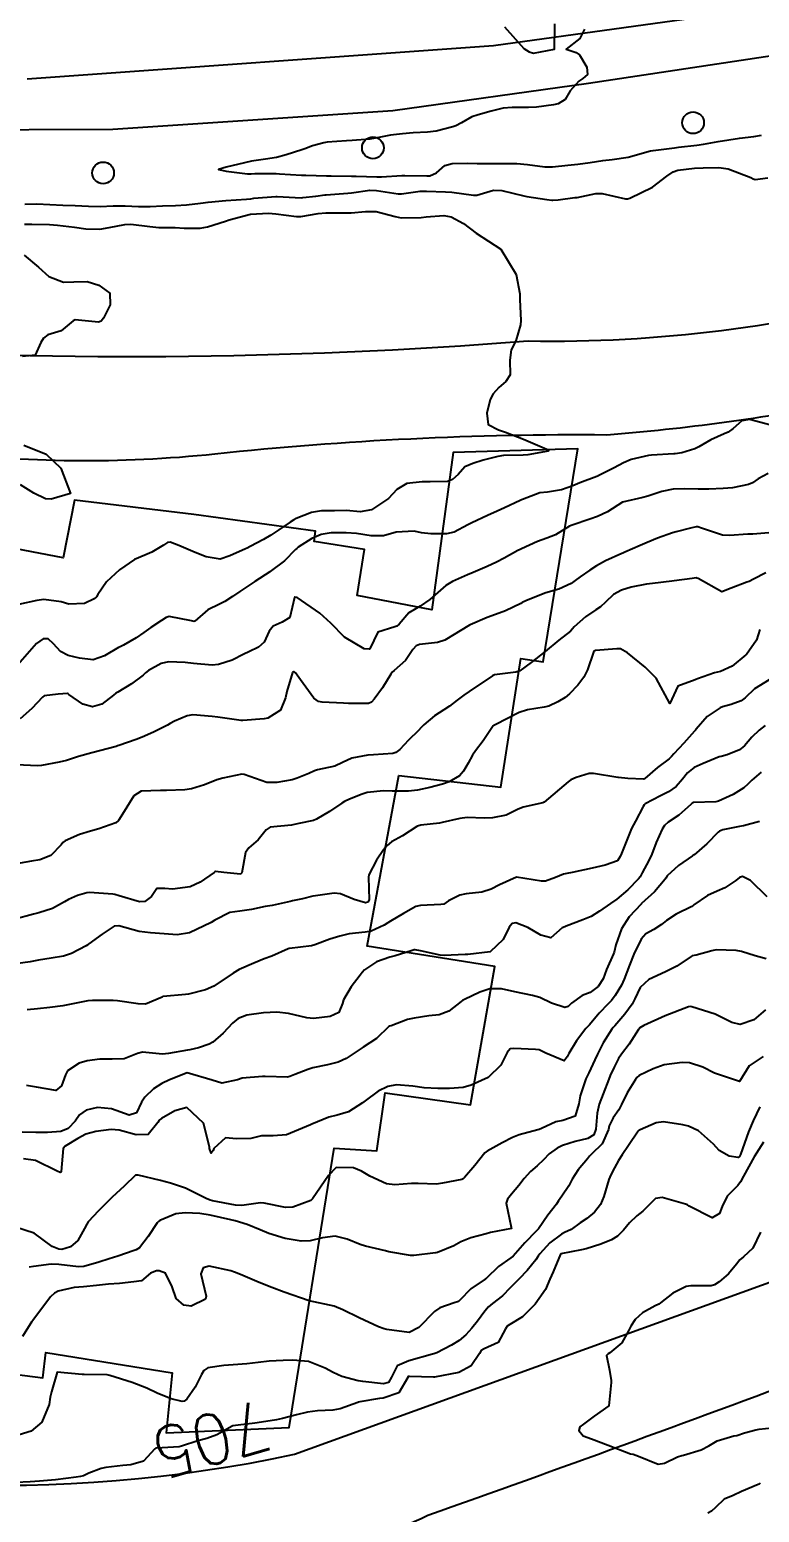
# Model space of a CAD drawing. Header units: metres. Extents: x 286371 to 293043, y 7462578 to 7466404.
# Drawn here: x 292147.9 to 292206.1, y 7462674.5 to 7462792.6 of the extents above; entities that cross this region are included whole.
import ezdxf
from ezdxf.enums import TextEntityAlignment as Align

# ---------------------------------------------------------------- set-up
doc = ezdxf.new("R2010")
doc.units = ezdxf.units.M
doc.header["$MEASUREMENT"] = 0
for name, color, linetype in [('Cotas', 45, 'Continuous'), ('Curvas de Nivel 1m', 11, 'Continuous'), ('Curvas de Nivel 5m', 15, 'Continuous'), ('Edificações', 30, 'Continuous'), ('Linha Férrea', 20, 'Continuous'), ('Postes', 20, 'Continuous'), ('Vias primárias', 230, 'Continuous')]:
    doc.layers.add(name, color=color, linetype=linetype)
doc.styles.add('Style-STANDARD', font='STANDARD.shx')

msp = doc.modelspace()

# ---------------------------------------------------------------- linework, layer by layer
at = {"layer": 'Curvas de Nivel 1m', "flags": 128}
for points, elevation in [([(292185.75, 7462792.86), (292187.3, 7462791.12), (292187.72, 7462790.85), (292188.06, 7462790.76), (292189.72, 7462791.08), (292189.75, 7462793.08)], 718), ([(292192.12, 7462792.67), (292191.74, 7462791.92), (292190.66, 7462791.07), (292191.47, 7462790.8), (292191.72, 7462790.62), (292192.3, 7462789.63), (292192.37, 7462789.04), (292192, 7462788.73), (292191.68, 7462788.53), (292190.98, 7462787.75), (292190.59, 7462787.07), (292190.02, 7462786.72), (292189.66, 7462786.63), (292188.3, 7462786.46), (292187.65, 7462786.42), (292186.36, 7462786.43), (292185.65, 7462786.36), (292184.68, 7462786.12), (292183.64, 7462785.84), (292183.14, 7462785.68), (292182.33, 7462785.19), (292181.87, 7462784.96), (292181.63, 7462784.88), (292180.31, 7462784.54), (292179.62, 7462784.45), (292178.48, 7462784.4), (292177.62, 7462784.33), (292176.67, 7462784.23), (292175.61, 7462784.01), (292175.02, 7462783.9), (292173.61, 7462783.79), (292173.17, 7462783.77), (292171.61, 7462783.65), (292171.35, 7462783.61), (292170.45, 7462783.37), (292169.84, 7462783.14), (292169.6, 7462783.05), (292168.35, 7462782.65), (292167.59, 7462782.43), (292166.72, 7462782.3), (292165.58, 7462782.15), (292165.03, 7462782.01), (292163.58, 7462781.66), (292162.97, 7462781.49), (292163.46, 7462781.37), (292163.57, 7462781.36), (292165.27, 7462781.15), (292165.57, 7462781.15), (292165.85, 7462781.16), (292167.57, 7462781.16), (292167.83, 7462781.15), (292169.57, 7462781.04), (292169.92, 7462781.02), (292171.57, 7462780.98), (292171.94, 7462780.97), (292173.57, 7462780.95), (292173.94, 7462780.95), (292175.57, 7462780.9), (292175.96, 7462780.89), (292177.57, 7462781), (292177.82, 7462781.01), (292179.57, 7462780.97), (292179.81, 7462780.99), (292180.32, 7462781.22), (292180.99, 7462781.8), (292181.58, 7462781.95), (292182.78, 7462781.98), (292183.58, 7462781.97), (292184.79, 7462781.95), (292185.58, 7462781.97), (292186.73, 7462781.97), (292187.58, 7462781.88), (292188.97, 7462781.69), (292189.57, 7462781.7), (292190.8, 7462781.84), (292191.58, 7462781.92), (292192.58, 7462782.04), (292193.58, 7462782.19), (292194.33, 7462782.27), (292195.59, 7462782.47), (292197.37, 7462782.96), (292197.59, 7462783.01), (292199.3, 7462783.22), (292199.6, 7462783.25), (292201.08, 7462783.42), (292201.6, 7462783.5), (292202.78, 7462783.71), (292203.61, 7462783.84), (292204.48, 7462783.98), (292205.61, 7462784.12), (292206.23, 7462784.21)], 718), ([(292147.53, 7462778.73), (292148.49, 7462778.75), (292149.53, 7462778.7), (292150.56, 7462778.65), (292151.53, 7462778.62), (292152.61, 7462778.57), (292153.53, 7462778.54), (292154.57, 7462778.58), (292155.53, 7462778.59), (292156.58, 7462778.54), (292157.53, 7462778.53), (292158.51, 7462778.58), (292159.53, 7462778.62), (292160.41, 7462778.66), (292161.53, 7462778.79), (292162.15, 7462778.89), (292163.54, 7462779.02), (292165.2, 7462779.12), (292165.54, 7462779.16), (292165.79, 7462779.19), (292167.54, 7462779.32), (292167.63, 7462779.32), (292169.54, 7462779.23), (292169.68, 7462779.24), (292170.71, 7462779.37), (292171.44, 7462779.46), (292171.55, 7462779.47), (292173.28, 7462779.6), (292173.55, 7462779.63), (292175.02, 7462779.84), (292175.55, 7462779.82), (292177.27, 7462779.54), (292177.54, 7462779.54), (292179.02, 7462779.77), (292179.54, 7462779.77), (292181.04, 7462779.71), (292181.54, 7462779.69), (292183.28, 7462779.43), (292183.54, 7462779.44), (292184.87, 7462779.83), (292185.54, 7462779.82), (292187.28, 7462779.38), (292187.54, 7462779.32), (292189.13, 7462779.09), (292189.53, 7462779.03), (292189.59, 7462779.03), (292190.02, 7462779.08), (292191.36, 7462779.24), (292191.54, 7462779.26), (292193.02, 7462779.56), (292193.54, 7462779.56), (292195.38, 7462779.16), (292195.54, 7462779.14), (292195.73, 7462779.19), (292197.55, 7462780.07), (292198.67, 7462780.94), (292199.19, 7462781.31), (292199.57, 7462781.42), (292200.9, 7462781.58), (292201.57, 7462781.62), (292202.82, 7462781.63), (292203.57, 7462781.54), (292205.38, 7462780.84), (292205.56, 7462780.74), (292205.71, 7462780.69), (292206.73, 7462780.82)], 719), ([(292147.47, 7462774.67), (292148.61, 7462773.71), (292149.44, 7462772.97), (292150.61, 7462772.5), (292151.44, 7462772.54), (292152.51, 7462772.57), (292153.43, 7462772.28), (292154.31, 7462771.62), (292154.32, 7462770.71), (292153.79, 7462769.63), (292153.62, 7462769.4), (292153.39, 7462769.31), (292151.55, 7462769.5), (292151.39, 7462769.44), (292150.42, 7462768.64), (292149.37, 7462768.32), (292149.01, 7462768.06), (292148.82, 7462767.7), (292148.36, 7462766.69), (292147.35, 7462766.58)], 721), ([(292206.96, 7462761.12), (292205.27, 7462761.57), (292204.67, 7462761.45), (292203.98, 7462760.86), (292203.56, 7462760.57), (292203.26, 7462760.42), (292202.19, 7462759.94), (292201.23, 7462759.39), (292200.91, 7462759.23), (292199.88, 7462758.92), (292199.34, 7462758.83), (292199.23, 7462758.82), (292197.46, 7462758.73), (292197.23, 7462758.7), (292195.84, 7462758.37), (292195.22, 7462758.12), (292194.49, 7462757.73), (292193.2, 7462757.07), (292193.18, 7462757.05), (292193.11, 7462757.03), (292191.74, 7462756.51), (292191.19, 7462756.28), (292190.3, 7462755.96), (292189.18, 7462755.79), (292188.56, 7462755.72), (292187.18, 7462755.2), (292187.11, 7462755.18), (292187, 7462755.12), (292185.76, 7462754.54), (292185.16, 7462754.26), (292184.4, 7462753.91), (292183.15, 7462753.33), (292183.04, 7462753.28), (292182.84, 7462753.18), (292181.73, 7462752.6), (292181.13, 7462752.46), (292179.88, 7462752.47), (292179.13, 7462752.55), (292178.56, 7462752.67), (292177.13, 7462752.6), (292176.11, 7462752.31), (292175.13, 7462752.31), (292173.97, 7462752.48), (292173.13, 7462752.53), (292171.94, 7462752.54), (292171.13, 7462752.41), (292170.41, 7462752.09), (292169.31, 7462751.39), (292169.2, 7462751.3), (292169.11, 7462751.21), (292168.21, 7462750.3), (292167.08, 7462749.45), (292167.07, 7462749.44), (292167.04, 7462749.43), (292165.85, 7462748.66), (292165.06, 7462748.14), (292164.65, 7462747.87), (292164.07, 7462747.47), (292163.47, 7462747.06), (292163.04, 7462746.86), (292162.12, 7462746.41), (292161.07, 7462745.51), (292161.05, 7462745.49), (292161.02, 7462745.48), (292160.81, 7462745.52), (292159.03, 7462745.87), (292158.78, 7462745.8), (292158.42, 7462745.55), (292157.58, 7462745), (292157.01, 7462744.61), (292156.4, 7462744.18), (292155.4, 7462743.6), (292155.12, 7462743.47), (292154.99, 7462743.41), (292153.88, 7462742.73), (292152.98, 7462742.41), (292151.88, 7462742.55), (292150.98, 7462742.77), (292150.38, 7462743.08), (292149.81, 7462743.69), (292149.39, 7462744.09), (292149, 7462744.1), (292148.45, 7462743.71), (292146.97, 7462742.02)], 719), ([(292147.45, 7462759.51), (292149.22, 7462758.81), (292150.39, 7462757.68), (292151.17, 7462755.66), (292149.63, 7462755.23), (292149.17, 7462755.26), (292148.25, 7462755.71), (292147.18, 7462756.36)], 721), ([(292206.75, 7462757.27), (292205.97, 7462756.83), (292205.5, 7462756.53), (292205.19, 7462756.39), (292203.92, 7462756.12), (292203.18, 7462756.07), (292202.04, 7462756.03), (292201.18, 7462756.01), (292200.06, 7462756.04), (292199.18, 7462756.02), (292198.28, 7462755.84), (292197.17, 7462755.47), (292196.78, 7462755.36), (292195.16, 7462754.99), (292193.95, 7462754.22), (292193.15, 7462753.85), (292192.55, 7462753.63), (292191.14, 7462753.16), (292191.06, 7462753.13), (292190.94, 7462753.06), (292189.82, 7462752.39), (292189.12, 7462752.12), (292188.37, 7462751.84), (292187.11, 7462751.27), (292187, 7462751.22), (292186.8, 7462751.12), (292185.71, 7462750.53), (292185.1, 7462750.21), (292184.37, 7462749.87), (292183.08, 7462749.29), (292182.99, 7462749.26), (292182.81, 7462749.18), (292181.61, 7462748.66), (292181.07, 7462748.34), (292179.79, 7462747.23), (292179.04, 7462746.7), (292178.13, 7462746.16), (292177.37, 7462745.27), (292177.17, 7462745.11), (292177.01, 7462745.05), (292175.67, 7462744.63), (292175.01, 7462743.3), (292175, 7462743.28), (292174.98, 7462743.27), (292174.58, 7462743.31), (292173, 7462744.24), (292171.9, 7462745.35), (292171.04, 7462746.14), (292169.23, 7462747.39), (292169.05, 7462747.42), (292169.03, 7462747.42), (292169.01, 7462747.4), (292168.64, 7462745.79), (292168.04, 7462745.41), (292167.33, 7462745.11), (292167.01, 7462744.7), (292166.61, 7462743.82), (292166.15, 7462743.44), (292165.37, 7462743.07), (292164.99, 7462742.86), (292164.05, 7462742.4), (292162.97, 7462742.04), (292162.46, 7462742), (292160.97, 7462742.13), (292160.3, 7462742.2), (292158.97, 7462742.26), (292158.39, 7462742.13), (292157.38, 7462741.57), (292157.15, 7462741.39), (292156.96, 7462741.21), (292156.04, 7462740.5), (292154.94, 7462739.85), (292154.79, 7462739.76), (292154.61, 7462739.61), (292153.66, 7462738.89), (292152.92, 7462738.69), (292152.15, 7462738.88), (292151.04, 7462739.67), (292150.98, 7462739.72), (292150.93, 7462739.73), (292150.2, 7462739.69), (292149.08, 7462739.55), (292148.93, 7462739.46), (292148.09, 7462738.55), (292147.16, 7462737.73)], 718), ([(292207.13, 7462752.56), (292205.53, 7462752.44), (292205.13, 7462752.43), (292203.68, 7462752.32), (292203.13, 7462752.35), (292201.45, 7462752.9), (292201.14, 7462753.01), (292201.02, 7462753.02), (292200.57, 7462752.91), (292199.43, 7462752.63), (292199.13, 7462752.55), (292197.95, 7462752.12), (292197.12, 7462751.77), (292196.55, 7462751.54), (292195.33, 7462750.99), (292195.17, 7462750.93), (292195.1, 7462750.9), (292193.8, 7462750.31), (292193.09, 7462749.91), (292192.54, 7462749.57), (292191.77, 7462749.04), (292191.38, 7462748.73), (292191.07, 7462748.5), (292190.07, 7462748.06), (292189.05, 7462747.75), (292188.57, 7462747.57), (292187.46, 7462747.11), (292187.17, 7462746.98), (292187.04, 7462746.91), (292185.84, 7462746.33), (292185.03, 7462746.04), (292184.38, 7462745.8), (292183.01, 7462745.21), (292182.95, 7462745.18), (292181, 7462744), (292180.41, 7462743.8), (292178.99, 7462743.65), (292178.7, 7462743.54), (292178.44, 7462743.25), (292177.87, 7462742.36), (292176.96, 7462741.57), (292176.8, 7462741.43), (292176.7, 7462741.28), (292176.03, 7462740.19), (292175.37, 7462739.3), (292175.16, 7462739.06), (292174.92, 7462738.94), (292173.31, 7462738.93), (292172.92, 7462738.96), (292171.23, 7462739.05), (292170.92, 7462739.11), (292170.56, 7462739.37), (292169.49, 7462740.84), (292169.09, 7462741.39), (292168.96, 7462741.49), (292168.9, 7462741.45), (292168.87, 7462741.4), (292168.42, 7462739.91), (292168.31, 7462739.4), (292167.9, 7462738.42), (292166.9, 7462737.78), (292166.6, 7462737.73), (292164.9, 7462737.58), (292164.76, 7462737.59), (292162.9, 7462737.86), (292162.47, 7462737.92), (292160.91, 7462738.04), (292160.46, 7462737.97), (292159.45, 7462737.54), (292159.1, 7462737.35), (292158.9, 7462737.23), (292157.79, 7462736.65), (292156.88, 7462736.26), (292156.4, 7462736.07), (292155.01, 7462735.6), (292154.91, 7462735.57), (292154.87, 7462735.55), (292154.8, 7462735.53), (292152.86, 7462735.02), (292151.8, 7462734.72), (292150.86, 7462734.41), (292150.27, 7462734.27), (292148.85, 7462734), (292148.58, 7462733.97), (292146.85, 7462734.06)], 717), ([(292206.57, 7462749.34), (292205.58, 7462748.84), (292205.25, 7462748.66), (292205.07, 7462748.6), (292203.81, 7462748.12), (292203.06, 7462747.85), (292201.17, 7462748.9), (292201.07, 7462748.94), (292201.03, 7462748.95), (292200.69, 7462748.91), (292199.28, 7462748.72), (292199.07, 7462748.7), (292197.53, 7462748.49), (292197.07, 7462748.44), (292195.85, 7462748.2), (292195.06, 7462747.96), (292194.43, 7462747.62), (292193.8, 7462747.01), (292193.41, 7462746.65), (292193.03, 7462746.4), (292192.21, 7462745.85), (292191.31, 7462745.05), (292191.17, 7462744.89), (292191.01, 7462744.71), (292190.08, 7462743.99), (292188.98, 7462743.08), (292187.87, 7462742.2), (292186.96, 7462741.54), (292186.65, 7462741.43), (292184.96, 7462741.22), (292184.78, 7462741.15), (292182.93, 7462739.91), (292182.51, 7462739.61), (292181.98, 7462739.2), (292181.38, 7462738.74), (292180.91, 7462738.44), (292180.17, 7462737.96), (292179.32, 7462737.24), (292179.11, 7462737.02), (292178.89, 7462736.78), (292178.11, 7462736.02), (292177.4, 7462735.27), (292177.1, 7462735.03), (292176.86, 7462734.96), (292175.31, 7462734.85), (292174.86, 7462734.83), (292173.58, 7462734.6), (292172.85, 7462734.23), (292172.23, 7462733.95), (292170.84, 7462733.66), (292170.62, 7462733.59), (292170.16, 7462733.37), (292169.23, 7462732.99), (292168.83, 7462732.87), (292167.6, 7462732.64), (292166.82, 7462732.65), (292165.01, 7462733.28), (292164.83, 7462733.31), (292163.31, 7462733), (292162.82, 7462732.85), (292161.85, 7462732.47), (292160.81, 7462732.15), (292160.27, 7462732.07), (292158.81, 7462732), (292158.34, 7462732.02), (292156.81, 7462731.97), (292156.23, 7462731.59), (292155.31, 7462730.13), (292154.99, 7462729.61), (292154.77, 7462729.44), (292153.43, 7462728.97), (292152.76, 7462728.77), (292151.9, 7462728.52), (292150.75, 7462728.01), (292150.56, 7462727.86), (292150.42, 7462727.68), (292149.6, 7462726.83), (292148.73, 7462726.49), (292148.06, 7462726.38), (292146.72, 7462726.14)], 716), ([(292206.84, 7462740.82), (292205.68, 7462740.1), (292204.93, 7462739.4), (292204.61, 7462739.16), (292203.81, 7462738.86), (292203.12, 7462738.67), (292202.92, 7462738.59), (292201.9, 7462737.9), (292201.02, 7462736.9), (292200.96, 7462736.83), (292200.89, 7462736.75), (292200.03, 7462735.77), (292199.25, 7462734.93), (292199.06, 7462734.73), (292198.86, 7462734.53), (292197.95, 7462733.85), (292196.93, 7462732.96), (292196.87, 7462732.92), (292196.83, 7462732.91), (292195.58, 7462732.98), (292194.83, 7462733.05), (292194.77, 7462733.06), (292192.84, 7462733.37), (292192.5, 7462733.36), (292191.46, 7462733.04), (292191.04, 7462732.85), (292190.83, 7462732.71), (292188.92, 7462731.09), (292188.8, 7462731.04), (292187.24, 7462730.68), (292186.79, 7462730.5), (292185.87, 7462730.06), (292184.78, 7462729.83), (292184.13, 7462729.82), (292182.78, 7462729.85), (292182.18, 7462729.79), (292180.78, 7462729.46), (292180.57, 7462729.42), (292179.09, 7462729.24), (292178.83, 7462729.18), (292178.77, 7462729.15), (292177.63, 7462728.39), (292176.75, 7462727.91), (292176.4, 7462727.63), (292176.11, 7462727.28), (292175.56, 7462726.46), (292174.94, 7462725.3), (292174.91, 7462725.1), (292174.98, 7462723.3), (292174.87, 7462723.12), (292174.68, 7462723.07), (292173.77, 7462723.32), (292172.69, 7462723.78), (292172.19, 7462723.84), (292170.69, 7462723.63), (292170.47, 7462723.59), (292169.66, 7462723.38), (292168.85, 7462723.22), (292168.68, 7462723.18), (292167.25, 7462722.84), (292166.67, 7462722.76), (292165.58, 7462722.53), (292164.67, 7462722.4), (292163.86, 7462722.28), (292162.66, 7462721.68), (292162.38, 7462721.49), (292160.64, 7462720.67), (292159.67, 7462720.51), (292158.64, 7462720.59), (292157.55, 7462720.67), (292156.64, 7462720.77), (292155.02, 7462721.24), (292154.65, 7462721.2), (292153.7, 7462720.57), (292152.63, 7462719.79), (292152.54, 7462719.73), (292152.41, 7462719.65), (292151.25, 7462719.03), (292150.61, 7462718.82), (292149.64, 7462718.66), (292148.61, 7462718.49), (292147.97, 7462718.35), (292146.6, 7462718.19)], 714), ([(292206.52, 7462737.2), (292206.03, 7462736.83), (292205.45, 7462736.27), (292204.87, 7462735.56), (292204.48, 7462735.24), (292203.5, 7462734.86), (292203, 7462734.73), (292202.86, 7462734.69), (292201.59, 7462734.15), (292200.85, 7462733.84), (292200.32, 7462733.43), (292199.92, 7462732.92), (292199.42, 7462732.33), (292198.82, 7462731.91), (292198.17, 7462731.58), (292196.97, 7462730.96), (292196.88, 7462730.88), (292196.8, 7462730.75), (292196.18, 7462729.58), (292195.88, 7462728.98), (292195.55, 7462728.2), (292195.06, 7462726.99), (292194.97, 7462726.76), (292194.74, 7462726.41), (292193.77, 7462726.06), (292192.73, 7462725.83), (292191.14, 7462725.48), (292190.72, 7462725.41), (292190.44, 7462725.35), (292189.81, 7462725.08), (292189.01, 7462724.79), (292188.71, 7462724.78), (292186.71, 7462725.12), (292185.36, 7462724.49), (292184.7, 7462724.16), (292183.94, 7462723.92), (292182.69, 7462723.78), (292182.2, 7462723.68), (292181.3, 7462723.21), (292180.92, 7462722.97), (292180.68, 7462722.92), (292179.06, 7462722.86), (292178.68, 7462722.76), (292177.71, 7462722.22), (292176.66, 7462721.59), (292176.46, 7462721.47), (292176.15, 7462721.28), (292175.13, 7462720.81), (292174.65, 7462720.72), (292173.37, 7462720.6), (292172.64, 7462720.4), (292171.83, 7462720.16), (292170.63, 7462719.71), (292170.36, 7462719.63), (292168.62, 7462719.43), (292168.59, 7462719.43), (292168.51, 7462719.4), (292167.22, 7462718.81), (292166.61, 7462718.59), (292165.77, 7462718.27), (292164.6, 7462717.75), (292164.12, 7462717.46), (292162.58, 7462716.43), (292161.94, 7462716.14), (292160.57, 7462715.79), (292160.34, 7462715.75), (292158.56, 7462715.6), (292158.53, 7462715.59), (292158.47, 7462715.56), (292157.14, 7462714.99), (292156.56, 7462715.03), (292154.91, 7462715.26), (292154.56, 7462715.27), (292152.92, 7462715.28), (292152.56, 7462715.25), (292151.22, 7462714.99), (292150.55, 7462714.86), (292149.52, 7462714.72), (292148.55, 7462714.61), (292147.73, 7462714.53)], 713), ([(292206.2, 7462733.47), (292205.45, 7462732.84), (292205.14, 7462732.53), (292204.82, 7462732.22), (292203.98, 7462731.69), (292202.81, 7462731.15), (292202.58, 7462731.11), (292200.81, 7462731.06), (292200.7, 7462731.01), (292200.59, 7462730.91), (292199.65, 7462730.06), (292198.78, 7462729.48), (292198.49, 7462729.22), (292198.32, 7462728.94), (292197.84, 7462727.86), (292197.48, 7462726.95), (292197.25, 7462726.44), (292196.72, 7462725.44), (292196.55, 7462725.13), (292196.43, 7462724.97), (292195.58, 7462724.1), (292194.69, 7462723.35), (292194.2, 7462723), (292193.31, 7462722.39), (292192.66, 7462721.97), (292192, 7462721.7), (292190.66, 7462721.2), (292190.56, 7462721.16), (292190.35, 7462721.07), (292189.44, 7462720.28), (292188.64, 7462720.49), (292187.62, 7462721.11), (292186.66, 7462721.48), (292186.37, 7462721.42), (292186.13, 7462721.13), (292185.64, 7462720.14), (292184.62, 7462719.15), (292182.84, 7462718.96), (292182.62, 7462718.94), (292180.95, 7462718.87), (292180.62, 7462718.89), (292179.06, 7462719.24), (292178.63, 7462719.33), (292178.55, 7462719.32), (292178.31, 7462719.25), (292177.04, 7462718.85), (292176.62, 7462718.74), (292175.54, 7462718.36), (292174.6, 7462717.73), (292174.4, 7462717.51), (292174.24, 7462717.31), (292173.53, 7462716.37), (292172.93, 7462715.33), (292172.84, 7462715.05), (292172.55, 7462714.34), (292171.87, 7462714.02), (292170.54, 7462713.85), (292170, 7462713.91), (292168.55, 7462714.26), (292167.61, 7462714.35), (292166.55, 7462714.3), (292165.21, 7462714.11), (292164.54, 7462713.85), (292164.08, 7462713.47), (292163.33, 7462712.68), (292162.51, 7462711.96), (292162.21, 7462711.8), (292161.37, 7462711.51), (292160.67, 7462711.35), (292160.5, 7462711.32), (292158.99, 7462711.06), (292158.5, 7462711.02), (292156.92, 7462711.16), (292156.5, 7462711.07), (292155.45, 7462710.64), (292154.49, 7462710.6), (292153.51, 7462710.61), (292152.49, 7462710.47), (292151.85, 7462710.29), (292150.94, 7462709.67), (292150.77, 7462709.37), (292150.46, 7462708.49), (292150.01, 7462708.12), (292148.45, 7462708.37), (292147.67, 7462708.5)], 712), ([(292206.06, 7462729.55), (292204.78, 7462729.2), (292204.48, 7462729.14), (292203.14, 7462728.87), (292202.87, 7462728.77), (292202.77, 7462728.7), (292201.87, 7462727.77), (292200.86, 7462726.9), (292200.79, 7462726.85), (292200.74, 7462726.82), (292199.62, 7462726.03), (292198.72, 7462725.22), (292198.61, 7462725.04), (292198.54, 7462724.94), (292197.7, 7462723.94), (292196.67, 7462723), (292196.65, 7462722.99), (292196.63, 7462722.97), (292195.69, 7462721.95), (292195.07, 7462721), (292194.62, 7462719.73), (292194.48, 7462719.14), (292194.43, 7462719.01), (292193.87, 7462717.74), (292193.6, 7462717.02), (292193.21, 7462716.39), (292192.57, 7462715.93), (292191.93, 7462715.67), (292191.08, 7462715.06), (292190.81, 7462714.81), (292190.55, 7462714.72), (292189.49, 7462715.08), (292188.56, 7462715.51), (292187.97, 7462715.69), (292186.57, 7462715.98), (292185.5, 7462716.21), (292184.58, 7462716.22), (292183.79, 7462715.94), (292182.56, 7462715.36), (292182.44, 7462715.3), (292182.29, 7462715.19), (292181.32, 7462714.43), (292180.54, 7462714.14), (292179.72, 7462714.05), (292178.54, 7462713.88), (292178.02, 7462713.76), (292176.73, 7462713.27), (292176.58, 7462713.23), (292176.53, 7462713.2), (292175.54, 7462712.26), (292174.5, 7462711.56), (292174.34, 7462711.47), (292174.1, 7462711.31), (292173.14, 7462710.67), (292172.49, 7462710.38), (292171.66, 7462710.17), (292170.48, 7462709.91), (292170.07, 7462709.78), (292169.05, 7462709.39), (292168.65, 7462709.22), (292168.47, 7462709.18), (292166.67, 7462709.23), (292166.47, 7462709.22), (292164.84, 7462709.09), (292164.47, 7462708.96), (292163.24, 7462708.71), (292162.47, 7462708.94), (292160.47, 7462709.52), (292159.06, 7462708.95), (292158.46, 7462708.67), (292157.78, 7462708.24), (292157.09, 7462707.57), (292156.84, 7462707.18), (292156.43, 7462706.34), (292155.85, 7462706.16), (292154.43, 7462706.64), (292153.31, 7462706.75), (292152.43, 7462706.55), (292151.9, 7462706.18), (292151.55, 7462705.66), (292150.99, 7462705.08), (292150.4, 7462704.84), (292149.33, 7462704.76), (292148.4, 7462704.77), (292147.33, 7462704.79)], 711), ([(292206.61, 7462718.59), (292205.71, 7462718.83), (292204.62, 7462719.18), (292204.2, 7462719.27), (292202.62, 7462719.33), (292202.26, 7462719.24), (292201.01, 7462718.9), (292200.69, 7462718.83), (292200.61, 7462718.8), (292199.49, 7462718.03), (292198.59, 7462717.56), (292197.25, 7462716.96), (292196.57, 7462716.32), (292196.13, 7462715.41), (292195.91, 7462714.98), (292195.34, 7462714.2), (292194.53, 7462713.26), (292194.4, 7462713.13), (292194.31, 7462713.01), (292193.61, 7462711.91), (292193.16, 7462711.02), (292192.95, 7462710.56), (292192.47, 7462709.53), (292192.3, 7462709.2), (292192.23, 7462709.04), (292191.79, 7462707.7), (292191.68, 7462707.05), (292191.39, 7462706.08), (292190.41, 7462705.72), (292189.85, 7462705.63), (292188.7, 7462705.09), (292188.5, 7462705), (292188.4, 7462704.97), (292186.93, 7462704.58), (292186.39, 7462704.38), (292185.57, 7462703.95), (292184.38, 7462703.29), (292184.29, 7462703.24), (292184.19, 7462703.16), (292183.38, 7462702.15), (292182.57, 7462701.18), (292182.45, 7462701.07), (292182.34, 7462701.03), (292180.82, 7462700.72), (292180.34, 7462700.66), (292178.88, 7462700.7), (292178.34, 7462700.71), (292177, 7462700.6), (292176.34, 7462700.68), (292175.02, 7462701.29), (292174.35, 7462701.68), (292173.72, 7462701.95), (292172.35, 7462701.98), (292171.74, 7462701.35), (292170.44, 7462699.49), (292170.35, 7462699.37), (292170.33, 7462699.35), (292170.31, 7462699.35), (292168.89, 7462698.82), (292168.3, 7462698.78), (292166.6, 7462699.14), (292166.31, 7462699.16), (292164.81, 7462698.95), (292164.31, 7462698.99), (292162.48, 7462699.33), (292162.31, 7462699.37), (292161.99, 7462699.5), (292160.33, 7462700.34), (292159.14, 7462700.73), (292158.33, 7462700.93), (292156.55, 7462701.38), (292156.35, 7462701.36), (292155.44, 7462700.49), (292154.49, 7462699.61), (292154.4, 7462699.53), (292154.31, 7462699.44), (292153.41, 7462698.52), (292152.59, 7462697.64), (292152.46, 7462697.46), (292152.28, 7462697.11), (292151.75, 7462696.17), (292151.18, 7462695.66), (292150.48, 7462695.44), (292150.25, 7462695.46), (292149.72, 7462695.68), (292148.27, 7462696.75), (292146.78, 7462697.23)], 709), ([(292206.55, 7462714.54), (292205.61, 7462713.75), (292204.53, 7462713.37), (292203.86, 7462713.53), (292202.54, 7462714.19), (292200.68, 7462714.78), (292200.55, 7462714.8), (292200.42, 7462714.77), (292198.54, 7462714.07), (292196.86, 7462713.3), (292196.53, 7462713.1), (292196.47, 7462713.03), (292196.43, 7462712.98), (292195.69, 7462711.81), (292195.07, 7462711), (292194.83, 7462710.66), (292194.48, 7462709.98), (292194.18, 7462709.3), (292194.06, 7462709.01), (292193.61, 7462707.85), (292193.3, 7462707.02), (292193.13, 7462706.32), (292193.02, 7462705.03), (292192.86, 7462704.57), (292192.39, 7462704.28), (292191.38, 7462704.06), (292190.38, 7462703.73), (292189.94, 7462703.51), (292189.32, 7462703.08), (292188.85, 7462702.6), (292188.36, 7462702.12), (292187.81, 7462701.65), (292187.31, 7462701.11), (292186.9, 7462700.55), (292186.32, 7462699.85), (292186, 7462699.45), (292185.88, 7462699.13), (292186.29, 7462697.23), (292186.3, 7462697.12), (292184.64, 7462696.79), (292184.28, 7462696.69), (292183.07, 7462696.38), (292182.27, 7462696.05), (292181.71, 7462695.75), (292180.4, 7462695.21), (292180.28, 7462695.18), (292180.25, 7462695.18), (292178.52, 7462694.97), (292178.25, 7462694.96), (292176.53, 7462695.27), (292176.26, 7462695.34), (292174.68, 7462695.72), (292174.26, 7462695.84), (292173.21, 7462696.27), (292172.27, 7462696.52), (292171.26, 7462696.37), (292170.27, 7462696.14), (292169.54, 7462696.11), (292168.27, 7462696.33), (292166.97, 7462696.73), (292166.28, 7462697.01), (292165.24, 7462697.45), (292164.29, 7462697.74), (292163.94, 7462697.82), (292162.29, 7462698.18), (292161.48, 7462698.32), (292160.3, 7462698.36), (292159.55, 7462698.28), (292158.29, 7462697.75), (292158.18, 7462697.67), (292158.08, 7462697.56), (292157.35, 7462696.49), (292156.67, 7462695.58), (292156.41, 7462695.43), (292156.25, 7462695.37), (292154.93, 7462694.91), (292154.24, 7462694.69), (292153.42, 7462694.44), (292152.23, 7462694.09), (292151.82, 7462694.06), (292150.23, 7462694.25), (292149.62, 7462694.29), (292148.23, 7462694.08), (292147.89, 7462694.05)], 708), ([(292206.37, 7462710.82), (292205.23, 7462710.08), (292204.46, 7462708.84), (292202.47, 7462709.49), (292201.56, 7462709.98), (292200.49, 7462710.31), (292199.9, 7462710.34), (292198.48, 7462710.16), (292197.59, 7462709.84), (292196.47, 7462709.32), (292196.3, 7462709.15), (292196.18, 7462708.98), (292195.52, 7462707.92), (292195.08, 7462706.99), (292194.87, 7462706.56), (292194.42, 7462705.93), (292194.1, 7462705.31), (292194.03, 7462705.01), (292193.54, 7462703.86), (292192.69, 7462703.03), (292192.52, 7462702.88), (292192.37, 7462702.67), (292191.61, 7462701.79), (292191.15, 7462701.05), (292190.87, 7462700.52), (292190.32, 7462699.7), (292190.06, 7462699.32), (292189.88, 7462699.07), (292189.19, 7462698.19), (292188.45, 7462697.09), (292188.37, 7462697), (292188.28, 7462696.91), (292187.38, 7462695.99), (292186.62, 7462695.12), (292186.45, 7462694.92), (292186.25, 7462694.77), (292185.28, 7462694.09), (292184.32, 7462693.15), (292184.27, 7462693.1), (292184.22, 7462693.07), (292183.06, 7462692.32), (292182.2, 7462691.41), (292182.08, 7462691.3), (292181.75, 7462691.19), (292180.6, 7462690.79), (292180.18, 7462690.52), (292178.92, 7462689.24), (292178.16, 7462688.84), (292176.38, 7462689.06), (292176.16, 7462689.13), (292175.72, 7462689.29), (292174.17, 7462689.99), (292172.87, 7462690.64), (292172.19, 7462690.92), (292170.19, 7462691.37), (292168.2, 7462692.04), (292167.2, 7462692.42), (292166.21, 7462692.81), (292164.72, 7462693.46), (292164.23, 7462693.65), (292163.95, 7462693.75), (292162.23, 7462694.13), (292161.74, 7462693.99), (292161.55, 7462693.5), (292161.97, 7462691.72), (292161.94, 7462691.5), (292160.78, 7462690.92), (292160.19, 7462691), (292159.59, 7462691.53), (292159.28, 7462692.47), (292158.74, 7462693.55), (292158.23, 7462693.76), (292158.03, 7462693.76), (292157.54, 7462693.56), (292156.84, 7462692.95), (292156.21, 7462692.87), (292155.07, 7462692.74), (292154.21, 7462692.69), (292153.25, 7462692.59), (292152.21, 7462692.46), (292151.45, 7462692.41), (292150.2, 7462692.14), (292149.89, 7462691.98), (292149.57, 7462691.68), (292148.17, 7462689.8), (292148.1, 7462689.71), (292147.35, 7462688.51)], 707), ([(292206.1, 7462706.82), (292205.55, 7462705.69), (292205.19, 7462704.83), (292204.55, 7462703.02), (292204.47, 7462702.85), (292204.37, 7462702.77), (292203.65, 7462702.87), (292202.84, 7462703.33), (292202.39, 7462703.84), (292201.2, 7462704.9), (292200.41, 7462705.26), (292199.96, 7462705.38), (292198.41, 7462705.61), (292197.82, 7462705.54), (292196.56, 7462704.97), (292196.45, 7462704.92), (292196.4, 7462704.87), (292195.64, 7462703.73), (292195.12, 7462702.99), (292194.83, 7462702.53), (292194.35, 7462701.65), (292194.15, 7462701.21), (292194.06, 7462701.01), (292193.67, 7462699.67), (292193.41, 7462699.02), (292192.92, 7462698.41), (292192.3, 7462697.92), (292191.77, 7462697.56), (292191.05, 7462697.05), (292190.54, 7462696.8), (292190.28, 7462696.67), (292189.36, 7462695.99), (292188.56, 7462695.09), (292188.44, 7462694.91), (292188.25, 7462694.61), (292187.56, 7462693.77), (292186.91, 7462693.11), (292186.57, 7462692.77), (292186.21, 7462692.38), (292185.58, 7462691.76), (292184.79, 7462691.15), (292184.47, 7462690.87), (292184.18, 7462690.54), (292183.6, 7462689.73), (292183.15, 7462689.17), (292182.68, 7462688.65), (292182.15, 7462688.19), (292181.52, 7462687.82), (292180.35, 7462687.21), (292180.13, 7462687.13), (292180.02, 7462687.1), (292178.12, 7462686.59), (292177.21, 7462686.18), (292176.75, 7462685.27), (292176.52, 7462684.85), (292176.1, 7462684.75), (292174.47, 7462684.94), (292174.1, 7462684.99), (292172.78, 7462685.33), (292172.11, 7462685.64), (292171.47, 7462686), (292170.12, 7462686.52), (292168.88, 7462686.64), (292168.12, 7462686.61), (292167, 7462686.54), (292166.12, 7462686.44), (292165.23, 7462686.34), (292164.12, 7462686.25), (292163.39, 7462686.2), (292162.11, 7462686.03), (292161.8, 7462685.81), (292161.61, 7462685.5), (292161.1, 7462684.49), (292160.43, 7462683.52), (292160.23, 7462683.37), (292160.07, 7462683.35), (292159.2, 7462683.54), (292158.08, 7462683.99), (292157.26, 7462684.4), (292156.09, 7462684.84), (292154.31, 7462685.41), (292154.1, 7462685.45), (292152.26, 7462685.49), (292152.1, 7462685.5), (292150.1, 7462685.67), (292149.65, 7462684.11), (292149.55, 7462683.68), (292149.48, 7462683.11), (292148.89, 7462681.7), (292148.03, 7462680.98), (292147.07, 7462680.69)], 706), ([(292206.14, 7462696.83), (292205.54, 7462695.55), (292204.78, 7462694.85), (292204.49, 7462694.61), (292204.24, 7462694.28), (292203.59, 7462693.5), (292202.84, 7462692.88), (292202.47, 7462692.62), (292202.21, 7462692.54), (292200.59, 7462692.54), (292200.22, 7462692.49), (292199.16, 7462691.98), (292198.19, 7462691.19), (292198.05, 7462691.09), (292197.75, 7462690.95), (292196.74, 7462690.41), (292196.17, 7462689.86), (292195.81, 7462689.33), (292195.64, 7462688.98), (292195.11, 7462688.02), (292194.13, 7462687.21), (292194, 7462687.14), (292193.87, 7462687.01), (292194.11, 7462685.84), (292194.24, 7462685), (292194.24, 7462684.86), (292194.06, 7462683), (292192.9, 7462682.18), (292192.04, 7462681.53), (292191.76, 7462681.32), (292191.67, 7462681.04), (292192.03, 7462680.59), (292192.68, 7462680.37), (292194.02, 7462679.87), (292195.8, 7462679.18), (292196.01, 7462679.13), (292196.43, 7462678.97), (292197.99, 7462678.34), (292198.5, 7462678.43), (292199.54, 7462678.92), (292199.89, 7462679.03), (292200.01, 7462679.06), (292201.42, 7462679.48), (292202.02, 7462679.81), (292202.69, 7462680.21), (292204.03, 7462680.59), (292204.25, 7462680.63), (292204.86, 7462680.84), (292205.78, 7462681.09), (292206.04, 7462681.13), (292207.55, 7462681.29)], 704), ([(292206.11, 7462676.82), (292206.04, 7462676.76), (292205.97, 7462676.72), (292204.64, 7462676.17), (292203.96, 7462675.85), (292203.26, 7462675.56), (292202.55, 7462674.88), (292202.23, 7462674.59), (292201.94, 7462674.45)], 704)]:
    msp.add_lwpolyline(points, dxfattribs=dict(at, elevation=elevation))
at = {"layer": 'Curvas de Nivel 5m', "flags": 128}
for points, elevation in [([(292147.5, 7462777.12), (292148.1, 7462777.12), (292149.51, 7462777.1), (292150.13, 7462777.06), (292151.5, 7462776.89), (292152.4, 7462776.76), (292153.5, 7462776.72), (292154.26, 7462776.87), (292155.51, 7462777.11), (292155.98, 7462777.12), (292157.5, 7462776.94), (292158.2, 7462776.87), (292159.5, 7462776.85), (292160.23, 7462776.81), (292161.5, 7462776.81), (292162.09, 7462776.92), (292163.51, 7462777.36), (292163.82, 7462777.48), (292165.52, 7462777.93), (292166.94, 7462778), (292167.52, 7462777.95), (292169.17, 7462777.74), (292169.52, 7462777.74), (292170.91, 7462777.98), (292171.52, 7462778.03), (292172.83, 7462778.02), (292173.52, 7462778.04), (292174.68, 7462778.15), (292175.52, 7462778.15), (292177.05, 7462777.73), (292177.51, 7462777.63), (292179.1, 7462777.65), (292179.51, 7462777.7), (292180.91, 7462777.81), (292181.51, 7462777.7), (292182.49, 7462777.19), (292183.49, 7462776.41), (292185.47, 7462775.14), (292186.69, 7462773.13), (292186.96, 7462771.58), (292186.97, 7462771.12), (292187.05, 7462769.46), (292187.03, 7462769.12), (292186.66, 7462767.83), (292186.29, 7462767.13), (292186.18, 7462766.29), (292186.2, 7462765.13), (292185.85, 7462764.6), (292185.31, 7462764.11), (292184.84, 7462763.61), (292184.61, 7462763.15), (292184.35, 7462762.08), (292184.45, 7462761.16), (292185.26, 7462760.74), (292185.84, 7462760.55), (292187.25, 7462759.99), (292189.11, 7462759.21), (292189.23, 7462759.14), (292189.28, 7462759.08), (292189.26, 7462759.06), (292189.23, 7462759.04), (292187.6, 7462758.74), (292187.23, 7462758.73), (292185.67, 7462758.69), (292185.23, 7462758.63), (292184.06, 7462758.33), (292183.22, 7462758.07), (292182.6, 7462757.8), (292182.05, 7462757.19), (292181.6, 7462756.79), (292181.2, 7462756.64), (292179.83, 7462756.59), (292179.19, 7462756.61), (292177.96, 7462756.48), (292177.18, 7462755.98), (292176.5, 7462755.28), (292175.16, 7462754.37), (292174.25, 7462754.22), (292173.16, 7462754.31), (292172.21, 7462754.3), (292171.16, 7462754.28), (292170.36, 7462754.17), (292169.15, 7462753.67), (292168.96, 7462753.58), (292168.68, 7462753.4), (292167.77, 7462752.78), (292167.13, 7462752.36), (292166.54, 7462752.02), (292165.48, 7462751.45), (292165.25, 7462751.32), (292165.11, 7462751.26), (292163.87, 7462750.71), (292163.1, 7462750.44), (292161.98, 7462750.62), (292161.11, 7462750.97), (292159.81, 7462751.53), (292159.12, 7462751.79), (292158.9, 7462751.76), (292158.57, 7462751.55), (292157.66, 7462751.01), (292157.1, 7462750.76), (292156.27, 7462750.41), (292155.08, 7462749.6), (292154.05, 7462748.64), (292153.35, 7462747.63), (292153.23, 7462747.45), (292153.05, 7462747.28), (292152.29, 7462746.9), (292151.04, 7462746.85), (292150.42, 7462747.05), (292149.05, 7462747.24), (292148.49, 7462747.15), (292147.04, 7462746.83)], 720), ([(292206.1, 7462744.83), (292205.84, 7462743.99), (292205.02, 7462742.84), (292205, 7462742.83), (292204.98, 7462742.81), (292203.9, 7462741.93), (292202.96, 7462741.48), (292202.47, 7462741.38), (292201.12, 7462740.9), (292201, 7462740.85), (292200.95, 7462740.84), (292199.55, 7462740.32), (292198.92, 7462738.93), (292197.83, 7462740.95), (292196.97, 7462741.83), (292195.56, 7462742.99), (292194.99, 7462743.29), (292194.7, 7462743.29), (292192.99, 7462743.17), (292192.9, 7462743.11), (292192.85, 7462743.03), (292192.37, 7462741.62), (292192.06, 7462741.04), (292191.59, 7462740.4), (292190.93, 7462739.7), (292190.57, 7462739.42), (292189.99, 7462739.07), (292189.27, 7462738.73), (292188.92, 7462738.65), (292187.57, 7462738.45), (292186.91, 7462738.23), (292185, 7462737.25), (292184.89, 7462737.19), (292184.87, 7462737.18), (292184.85, 7462737.16), (292184.06, 7462735.98), (292183.44, 7462735.18), (292183.2, 7462734.84), (292182.85, 7462734.18), (292182.49, 7462733.54), (292182.17, 7462733.19), (292181.33, 7462732.7), (292180.82, 7462732.52), (292179.8, 7462732.25), (292178.82, 7462732.04), (292178.11, 7462731.96), (292176.81, 7462731.96), (292176.12, 7462731.98), (292174.81, 7462731.84), (292174.4, 7462731.72), (292173.41, 7462731.33), (292173, 7462731.13), (292172.8, 7462731), (292171.8, 7462730.33), (292170.78, 7462729.72), (292170.52, 7462729.63), (292169.37, 7462729.39), (292168.89, 7462729.28), (292168.77, 7462729.26), (292167.09, 7462729.1), (292166.77, 7462728.89), (292166.12, 7462728.07), (292165.37, 7462727.45), (292165.11, 7462727.07), (292164.81, 7462725.45), (292164.78, 7462725.39), (292164.71, 7462725.36), (292163.38, 7462725.47), (292162.72, 7462725.55), (292162.67, 7462725.53), (292162.61, 7462725.49), (292161.51, 7462724.7), (292160.7, 7462724.33), (292159.29, 7462724.14), (292158.69, 7462724.21), (292158.05, 7462724.21), (292157.63, 7462723.57), (292157.1, 7462723.16), (292156.68, 7462723.15), (292155.06, 7462723.61), (292154.69, 7462723.73), (292154.55, 7462723.75), (292152.69, 7462723.89), (292152.46, 7462723.87), (292151.74, 7462723.66), (292151.01, 7462723.34), (292150.68, 7462723.14), (292149.74, 7462722.62), (292148.66, 7462722.26), (292148.22, 7462722.15), (292146.65, 7462721.73)], 715), ([(292206.69, 7462723.55), (292205.34, 7462724.83), (292204.71, 7462725.17), (292204.47, 7462725.09), (292204.19, 7462724.85), (292203.3, 7462724.26), (292202.69, 7462724), (292201.92, 7462723.65), (292200.84, 7462722.9), (292200.75, 7462722.83), (292200.67, 7462722.77), (292199.43, 7462722.16), (292198.65, 7462721.66), (292198.25, 7462721.34), (292197.65, 7462720.95), (292197.01, 7462720.59), (292196.63, 7462720.16), (292196.05, 7462718.98), (292195.71, 7462718.09), (292195.29, 7462716.99), (292195.07, 7462716.51), (292194.56, 7462715.68), (292194.27, 7462715.29), (292194.01, 7462715.01), (292193.3, 7462714.27), (292192.53, 7462713.35), (292192.37, 7462713.19), (292192.22, 7462713.04), (292191.49, 7462712.07), (292190.87, 7462711.06), (292190.75, 7462710.8), (292190.49, 7462710.48), (292189.03, 7462711.09), (292188.5, 7462711.34), (292188.21, 7462711.38), (292186.5, 7462711.47), (292186.21, 7462711.42), (292185.96, 7462711.13), (292185.47, 7462710.14), (292184.46, 7462709.15), (292183.1, 7462708.53), (292182.45, 7462708.34), (292181.37, 7462708.28), (292180.45, 7462708.27), (292179.35, 7462708.33), (292178.45, 7462708.47), (292177.15, 7462708.57), (292176.45, 7462708.44), (292175.68, 7462708.05), (292174.65, 7462707.3), (292174.53, 7462707.2), (292174.43, 7462707.12), (292173.32, 7462706.42), (292172.42, 7462706.16), (292171.76, 7462706), (292170.4, 7462705.42), (292170.3, 7462705.37), (292168.39, 7462704.59), (292167.32, 7462704.49), (292166.39, 7462704.5), (292165.54, 7462704.3), (292164.39, 7462704.25), (292163.52, 7462704.35), (292162.6, 7462703.49), (292162.54, 7462703.32), (292162.37, 7462703.12), (292162.25, 7462703.5), (292162.24, 7462703.63), (292161.76, 7462705.5), (292160.43, 7462706.75), (292159.48, 7462706.49), (292158.42, 7462705.89), (292158.24, 7462705.74), (292158.14, 7462705.56), (292157.37, 7462704.6), (292156.4, 7462704.58), (292155.06, 7462704.95), (292154.4, 7462705.01), (292153.19, 7462704.84), (292152.4, 7462704.63), (292151.75, 7462704.29), (292150.75, 7462703.67), (292150.58, 7462703.48), (292150.42, 7462701.67), (292150.41, 7462701.62), (292150.35, 7462701.59), (292150.11, 7462701.68), (292148.37, 7462702.54), (292147.42, 7462702.67)], 710), ([(292206.39, 7462704.01), (292205.64, 7462702.83), (292204.8, 7462701.29), (292204.56, 7462700.85), (292204.34, 7462700.55), (292203.49, 7462699.7), (292203.1, 7462698.87), (292202.87, 7462698.31), (292202.3, 7462697.98), (292200.46, 7462698.91), (292200.32, 7462699.01), (292200.17, 7462699.07), (292198.32, 7462699.58), (292197.77, 7462699.5), (292197.23, 7462698.96), (292196.77, 7462698.51), (292196.3, 7462698.12), (292195.72, 7462697.56), (292195.22, 7462696.99), (292194.75, 7462696.52), (292194.27, 7462696.22), (292193.42, 7462695.86), (292192.26, 7462695.51), (292191.88, 7462695.42), (292190.25, 7462695.11), (292190.23, 7462695.09), (292190.21, 7462695.07), (292189.62, 7462693.68), (292189.37, 7462693.08), (292189.02, 7462692.27), (292188.19, 7462691.09), (292187.19, 7462690.09), (292186.17, 7462689.48), (292185.97, 7462689.33), (292185.84, 7462689.13), (292185.24, 7462688.04), (292184.14, 7462687.54), (292183.9, 7462687.39), (292183.75, 7462687.16), (292183.1, 7462686.19), (292182.11, 7462685.66), (292180.16, 7462685.28), (292180.1, 7462685.27), (292178.18, 7462685.33), (292178.11, 7462685.32), (292178.06, 7462685.3), (292178.04, 7462685.26), (292177.33, 7462684.02), (292176.08, 7462683.59), (292175.8, 7462683.57), (292174.22, 7462683.31), (292174.11, 7462683.28), (292174.07, 7462683.26), (292172.66, 7462682.74), (292172.06, 7462682.64), (292170.84, 7462682.59), (292170.06, 7462682.5), (292169.18, 7462682.27), (292168.05, 7462681.97), (292167.59, 7462681.88), (292166.05, 7462681.63), (292165.87, 7462681.61), (292164.54, 7462681.46), (292164.11, 7462681.39), (292164.04, 7462681.37), (292162.84, 7462680.68), (292162.03, 7462680.4), (292161.32, 7462680.21), (292160.02, 7462679.77), (292159.82, 7462679.72), (292158.02, 7462679.63), (292157.96, 7462679.61), (292157.89, 7462679.56), (292156.98, 7462678.59), (292155.99, 7462678.29), (292155.35, 7462678.24), (292153.99, 7462678.08), (292153.61, 7462678), (292152.64, 7462677.63), (292152.2, 7462677.42), (292151.98, 7462677.35), (292151.63, 7462677.3), (292149.98, 7462677.1), (292148.7, 7462676.98), (292147.97, 7462676.94), (292146.81, 7462676.89)], 705)]:
    msp.add_lwpolyline(points, dxfattribs=dict(at, elevation=elevation))
at = {"layer": 'Edificações'}
msp.add_lwpolyline([(292139.11, 7462686.5), (292148.96, 7462685.23), (292149.21, 7462687.25), (292159.26, 7462685.62), (292158.78, 7462680.85), (292168.59, 7462681.27), (292172.18, 7462703.53), (292175.58, 7462703.31), (292176.23, 7462707.94), (292183.05, 7462706.96), (292183.05, 7462706.96), (292184.99, 7462718), (292174.81, 7462719.61), (292177.34, 7462733.21), (292185.45, 7462732.28), (292187.05, 7462742.53), (292188.83, 7462742.27), (292191.6, 7462759.22), (292181.65, 7462758.94), (292179.95, 7462746.4), (292174.01, 7462747.56), (292174.59, 7462751.22), (292170.59, 7462751.85), (292170.7, 7462752.66), (292161, 7462753.99), (292151.5, 7462755.13), (292150.58, 7462750.55), (292140.57, 7462752.46)], dxfattribs=at)
at = {"layer": 'Linha Férrea'}
for points in [[(292147.73, 7462788.71), (292184.87, 7462791.36), (292205.65, 7462794.23), (292223.34, 7462798.22), (292249.81, 7462804.89), (292286.52, 7462816.78), (292338.28, 7462836.61), (292365.01, 7462846.72), (292390.7, 7462856.66), (292422.03, 7462867.05)], [(292413.44, 7462859.84), (292402.26, 7462856.09), (292385.74, 7462850.29), (292362.26, 7462841.6), (292323.48, 7462826.58), (292302.91, 7462818.66), (292285.2, 7462812.38), (292259.37, 7462804), (292235.73, 7462796.79), (292210.95, 7462791.12), (292192.43, 7462788.34), (292176.84, 7462786.17), (292154.55, 7462784.66), (292141.15, 7462784.63)]]:
    msp.add_lwpolyline(points, dxfattribs=at)
at = {"layer": 'Postes'}
for centre in [(292200.77, 7462785.21), (292175.27, 7462783.21), (292153.77, 7462781.21)]:
    msp.add_circle(centre, 0.866, dxfattribs=at)
at = {"layer": 'Vias primárias'}
msp.add_lwpolyline([(292369.6, 7462749.82), (292320.63, 7462733.52, -0.679339), (292313.18, 7462742.4, 0.117471), (292326.38, 7462791.8, 0.483063), (292311.91, 7462801.92, 0.0068), (292304.98, 7462799.75), (292293.16, 7462796.27, 0.011585), (292218.19, 7462771.62, -0.070486), (292187.64, 7462767.8, -0.035419), (292129.89, 7462767.38, -0.000842), (292080.46, 7462771.73, -0.027432), (292037.01, 7462777.36, -0.0639), (292013.05, 7462785.1), (291990.64, 7462796.46)], format="xyb", dxfattribs=at)
msp.add_lwpolyline([(292307.49, 7462792.38), (292279.54, 7462783.54), (292258.63, 7462777.27, 0.00842), (292247.03, 7462773.57, -0.004387), (292234.38, 7462769.43, -0.007531), (292212.51, 7462762.85, -0.02873), (292193.91, 7462760.33, 0.028401), (292162.68, 7462758.81, -0.058293), (292140.06, 7462759.06, -0.037344), (292082.94, 7462762.52, 0.048393), (292047.41, 7462758.49, 0.128551), (292001.68, 7462736.46, 0.086415), (291995.21, 7462729.72, 0.432809), (291999.35, 7462716.55), (292112.33, 7462681.67, 0.128026), (292169.01, 7462679.13), (292283.14, 7462720.44, 0.178956), (292296.91, 7462732.08, 0.040805), (292311.81, 7462764.25, 0.066253), (292316.31, 7462784.41, 0.481147), (292307.18, 7462792.33)], format="xyb", close=True, dxfattribs=at)
at = {"layer": 'Vias primárias', "elevation": 701.61}
msp.add_lwpolyline([(292205.11, 7462582.22), (292216.1, 7462641.08, -0.289349), (292227.47, 7462653.33), (292302.59, 7462681.45, 0.384418), (292306.81, 7462689.58), (292300.64, 7462710.05, 0.504814), (292287.98, 7462714.57), (292210.63, 7462685.55, -0.004522), (292179.65, 7462674.25, -0.083303), (292161.4, 7462669.21, 10.0846)], format="xyb", dxfattribs=at)

# ---------------------------------------------------------------- texts
at = {"layer": 'Cotas', "style": 'Style-STANDARD'}
msp.add_text('705', height=4, rotation=195.868, dxfattribs=at).set_placement((292162.42, 7462680.33, 705), align=Align.MIDDLE_CENTER)

doc.saveas('drawing.dxf')
